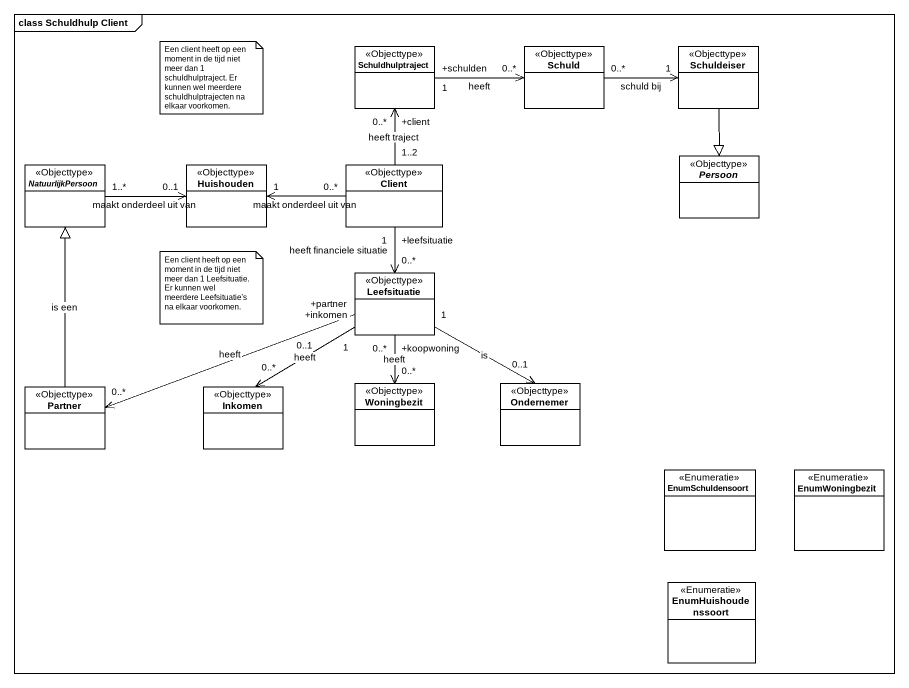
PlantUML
@startuml
mainframe class Schuldhulp Client
hide circle
hide empty members
class Schuldhulptraject <<Objecttype>>
class Schuld <<Objecttype>>
class Schuldeiser <<Objecttype>>
abstract class NatuurlijkPersoon <<Objecttype>>
class Huishouden <<Objecttype>>
class Client <<Objecttype>>
abstract class Persoon <<Objecttype>>
class Leefsituatie <<Objecttype>>
class Partner <<Objecttype>>
class Inkomen <<Objecttype>>
class Woningbezit <<Objecttype>>
class Ondernemer <<Objecttype>>
enum EnumSchuldensoort <<Enumeratie>>
enum EnumWoningbezit <<Enumeratie>>
enum EnumHuishoudenssoort <<Enumeratie>>
Schuldhulptraject "+schulden\n1" -right-> "0..*" Schuld : heeft
Schuldhulptraject "+client\n0..*" <-- "1..2" Client : heeft traject
Schuld "0..*" -right-> "1" Schuldeiser : schuld bij
Schuldeiser --|> Persoon
NatuurlijkPersoon "1..*" -right-> "0..1" Huishouden : maakt onderdeel uit van
Client "0..*" -left-> "1" Huishouden : maakt onderdeel uit van
Client "+leefsituatie\n1" --> "0..*" Leefsituatie : heeft financiele situatie
Leefsituatie "+partner\n0..1" -left-> "0..*" Partner : heeft
Leefsituatie "+inkomen\n1" --> "0..*" Inkomen : heeft
Leefsituatie "+koopwoning\n0..*" --> "0..*" Woningbezit : heeft
Leefsituatie "1" --> "0..1" Ondernemer : is
Partner -up-|> NatuurlijkPersoon : is een
note as N1
  Een client heeft op een moment in de tijd niet meer dan 1 schuldhulptraject. Er kunnen wel meerdere schuldhulptrajecten na elkaar voorkomen.
end note
note as N2
  Een client heeft op een moment in de tijd niet meer dan 1 Leefsituatie. Er kunnen wel meerdere Leefsituatie's na elkaar voorkomen.
end note
@enduml
